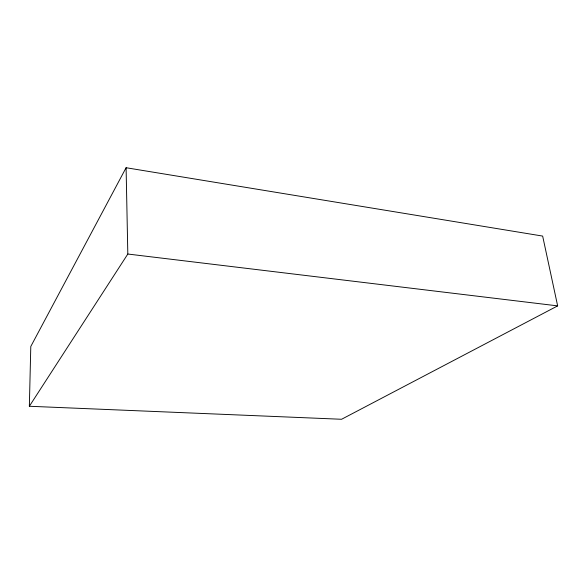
<?xml version="1.0" encoding="UTF-8"?>
<svg xmlns="http://www.w3.org/2000/svg" width="587" height="587" viewBox="0 0 587 587"><rect width="100%" height="100%" fill="white"/><g stroke="black" fill="none" stroke-linecap="round" stroke-linejoin="round"><path stroke-width="0.88" d="M29.35 406.263L30.795 346.469L126.095 167.728L542.652 236.077L557.65 305.878L341.575 419.272L29.35 406.263L127.819 254.032L126.095 167.728M127.819 254.032L557.65 305.878"/></g></svg>
